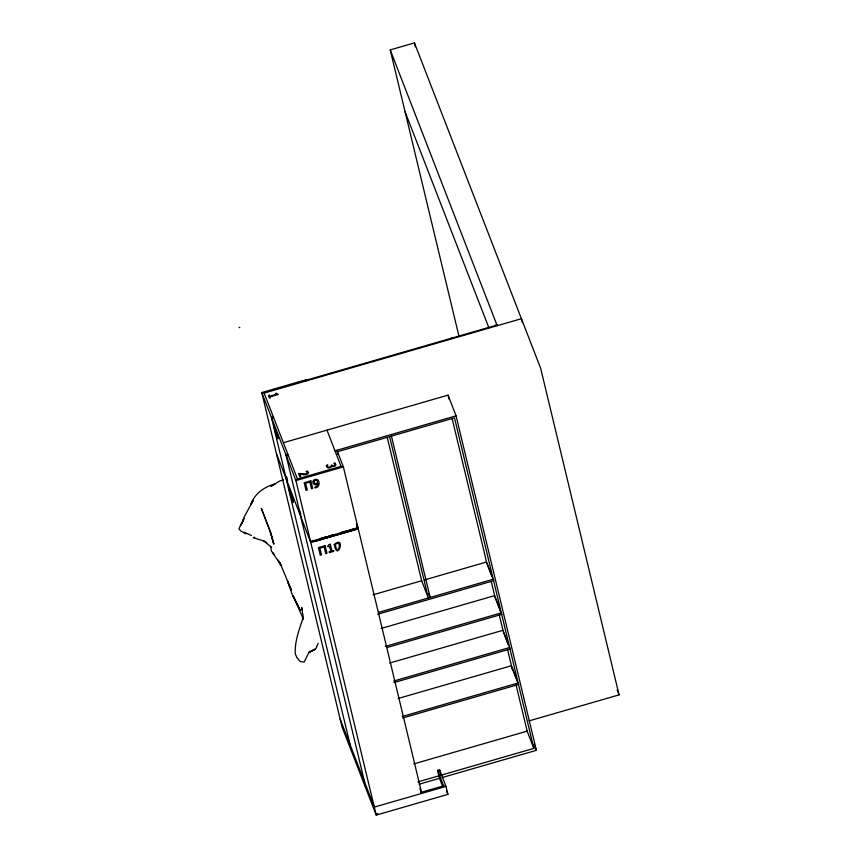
<?xml version="1.0" encoding="UTF-8"?>
<svg xmlns="http://www.w3.org/2000/svg" width="858" height="858" viewBox="0 0 858 858"><rect width="100%" height="100%" fill="white"/><g stroke="black" fill="none" stroke-linecap="round" stroke-linejoin="round"><path stroke-width="1.29" d="M308.247 653.764L304.161 662.065L300.246 661.529L297.072 657.947L295.27 653.86C294.573 641.216 299.421 629.075 303.282 617.224L301.619 607.475L302.295 609.834M243.908 518.79L242.385 522.232L243.887 517.556L253.217 500.353L250.804 504.729C254.451 493.554 264.243 486.947 275.086 483.869L270.892 486.389L279.665 481.038L283.44 479.837M316.516 646.76L318.232 643.339M243.94 518.564L238.932 528.764L240.68 530.909L245.892 533.826M316.731 646.964L315.497 649.056L309.062 652.648M242.385 522.812L240.379 525.386L242.246 522.822M308.558 652.777L309.77 651.329M288.17 455.072L286.24 455.641L295.913 480.598L343.382 466.881L341.012 466.334L297.426 478.936L295.913 480.598L310.542 541.505L358 527.788L343.382 466.881L336.937 450.257L337.923 454.365M312.291 540.84L310.778 542.503L376.222 815.1L447.897 794.379L445.988 786.389L439.543 769.776L437.601 770.334L439.521 778.324L442.76 786.679M377.734 813.438L376.222 815.1L342.074 727.048L276.63 454.45M254.751 537.205L253.303 537.709L263.835 540.99L266.817 542.728M458.998 336.379L390.229 49.903L414.446 42.9L540.679 368.361L619.068 694.873L529.011 720.902M419.927 788.641L421.771 793.393L358.247 528.785L310.778 542.503L276.383 453.453L261.765 392.546L264.125 393.093L521.417 318.715L522.361 322.619M306.027 380.973L305.598 379.88L261.765 392.546L271.45 417.503L273.38 416.945M273.648 417.631L271.718 418.2L285.971 454.944L300.858 516.548M283.387 442.739L448.048 395.13L456.07 415.819L536.379 750.321L442.063 777.584M285.971 454.944L287.902 454.386M334.995 450.815L456.07 415.819M337.291 451.758L454.493 417.878L493.232 579.236L486.55 562.001L452.187 418.854M319.98 538.62L326.394 536.765M328.957 536.025L332.797 534.909M340.497 532.689L346.9 530.834M349.463 530.094L353.314 528.978M313.052 541.655L356.96 528.957L356.478 526.962M316.613 540.851L331.907 536.432M334.459 535.692L356.124 529.429M373.176 594.776L421.653 580.759L428.335 597.994L389.596 436.636M424.753 579.858L486.55 562.001M378.582 612.376L493.361 579.204L493.715 580.705L377.67 614.242M381.242 628.421L494.626 595.645L501.319 612.891L493.597 580.737M385.381 646.396L501.437 612.848L501.791 614.349L387.022 647.533M389.564 663.073L502.949 630.298L509.631 647.533L501.673 614.382M393.704 681.048L509.759 647.5L510.113 649.002L394.058 682.55M398.08 698.519L511.454 665.744L518.146 682.979L509.995 649.034M402.209 716.494L518.264 682.947L518.629 684.448L402.574 717.996M413.781 763.92L527.155 731.145L533.848 748.39L417.91 781.895M419.122 784.212L439.521 778.324M420.592 792.502L443.618 785.853L445.988 786.389L374.303 807.11L340.154 719.058M355.877 528.238L358.247 528.785L356.402 524.034M251.405 535.467L244.015 532.239M239.779 327.627L239.071 327.402M263.835 540.99L271.589 547.383M277.906 560.317L280.309 563.277M272.78 552.413L274.067 554.397M291.377 590.165L281.016 565.347L278.131 560.274L281.585 566.087L271.343 550.868L270.688 546.332M291.506 590.218L287.569 581.327L292.299 594.819L300.214 610.317L293.061 595.624L303.432 619.283M390.229 49.903L497.2 325.708M495.742 325.407L453.121 337.73M405.094 111.808L488.835 327.713M617.138 689.907L619.068 694.873M451.909 338.073L306.982 379.976M486.915 563.491L492.16 577.037M494.991 597.147L500.718 611.926M503.303 631.799L508.558 645.345M517.546 682.013L511.818 667.245L512.43 669.798M534.019 744.24L536.379 750.321M428.721 593.779L430.158 597.468L391.42 436.111M326.973 430.137L341.012 466.334M356.617 524.227L358 527.788M446.525 790.819L447.897 794.379M437.601 770.334L443.618 785.853M264.125 393.093L297.426 478.936M275.225 429.515L273.809 425.504L275.901 433.794L274.292 427.102M276.834 436.207L277.102 436.904L275.279 429.311M299.442 510.446L300.89 514.189M290.251 492.009L288.835 487.998L290.926 496.289L289.318 489.596M291.859 498.702L292.128 499.399L290.304 491.806M291.806 496.75C293.254 500.396 289.639 489.264 291.548 495.903M270.849 533.118L261.272 508.226L269.23 528.914L273.777 543.94L270.849 533.118L273.777 543.94M291.409 495.709L293.425 502.67L291.377 494.508L291.441 495.516M414.446 42.9L415.379 46.804M518.5 684.48L533.848 748.39M448.048 395.13L448.991 399.034M491.237 581.499L494.626 595.645M499.27 614.993L502.949 630.298M507.528 649.399L511.454 665.744M516.108 685.134L527.155 731.145M387.29 437.612L421.653 580.759M439.543 769.776L440.905 775.482M356.917 527.069L357.4 529.064M300.826 516.859L364.629 782.153M276.919 433.526L277.863 438.846L275.622 430.19L275.836 431.091M286.69 476.855L287.623 480.748M271.45 417.503L286.336 479.107M286.304 479.418L350.107 744.712M308.58 472.586C307.529 476.072 302.359 474.528 299.839 473.841L300.836 476.426L299.774 476.726L298.52 473.487L306.22 473.82L307.443 472.865L306.102 471.417L307.411 471.042L308.58 472.586M329.365 544.433L327.724 546.042L327.885 546.739L329.558 546.256L330.78 551.34L329.107 551.823L329.3 552.606L333.783 551.297L333.601 550.525L331.971 550.997L330.319 544.154L329.365 544.433M318.018 483.998C318.801 486.84 314.071 485.982 314.854 487.837C320.366 488.416 320.645 478.185 315.111 479.429C309.995 480.802 314.65 487.623 317.964 483.397L318.018 483.998M334.234 544.487C337.634 562.859 346.096 534.341 334.234 544.487M335.435 544.294C336.947 558.622 343.339 539.006 335.435 544.294M327.509 465.701C327.091 467.878 330.866 467.524 331.231 465.915C330.995 463.47 333.033 466.784 334.406 465.604C336.883 464.521 331.703 462.966 335.017 462.977C338.535 467.245 331.188 465.647 329.483 467.921A2.992 1.737 -13.5 0 1 327.842 467.91L326.372 466.462L326.501 465.272L327.81 464.897L327.509 465.701M314.071 481.37C315.991 489.382 320.613 476.34 314.071 481.37M292.031 497.704L293.146 501.651L292.031 497.704M315.497 649.056L309.663 651.844L315.497 649.056M307.582 379.794L305.158 380.502L307.582 379.794M453.721 337.548L451.308 338.256L453.721 337.548M497.554 324.882L495.13 325.579L497.554 324.882M269.391 395.248L268.447 395.517L269.444 398.08L270.377 397.812L270.023 396.879L278.324 394.476L276.405 393.221L275.557 393.468L275.933 394.412L269.755 396.203L269.391 395.248M272.458 416.827L272.63 418.307L272.458 416.827M286.98 454.268L287.151 455.759L286.98 454.268M310.875 480.823L304.193 482.754L306.016 490.347L307.239 489.993L305.63 483.29L309.867 482.067L311.475 488.77L312.698 488.416L310.875 480.823M325.139 545.677L318.457 547.608L320.281 555.212L321.503 554.858L319.895 548.155L324.131 546.932L325.74 553.625L326.962 553.271L325.139 545.677"/></g></svg>
